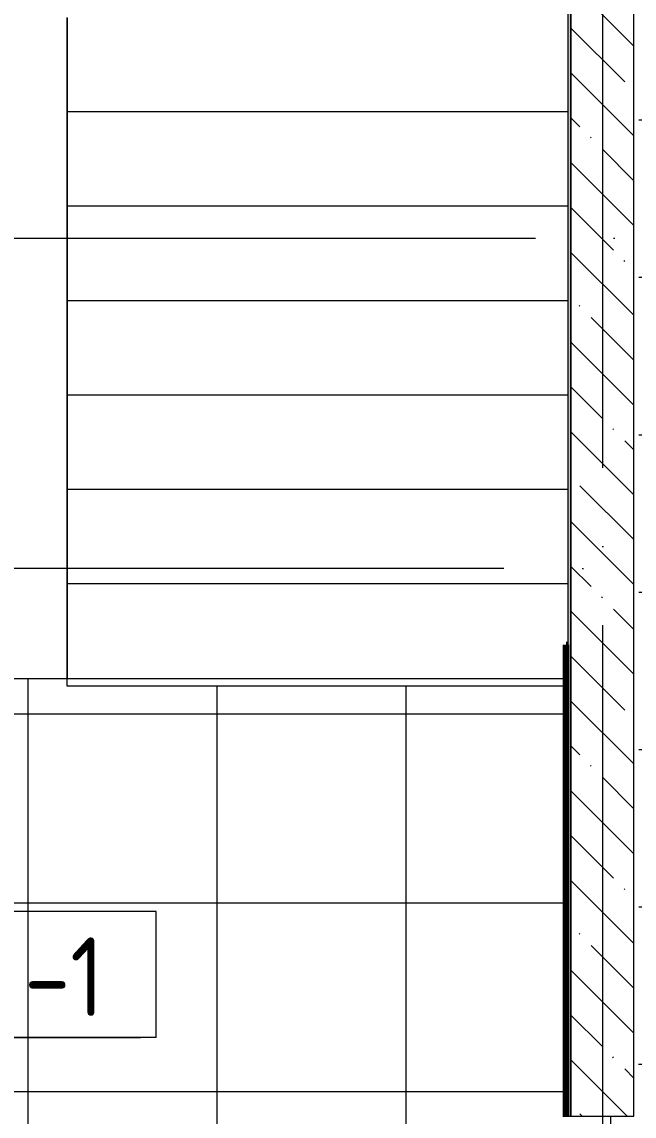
# Model space of a CAD drawing. Header units: millimetres. Extents: x 97 to 61947, y -4357 to 61202.
# Drawn here: x 45416 to 47360, y 51885 to 55362 of the extents above; entities that cross this region are included whole.
import ezdxf

# ---------------------------------------------------------------- set-up
doc = ezdxf.new("R2010")
doc.units = ezdxf.units.MM
doc.linetypes.add('ADSK_Линия сетки', pattern=[2500, 2000, -250, 0, -250])
for name, color, linetype, lineweight in [('A-FLOR-____-IDEN', 11, 'Continuous', 20), ('A-FLOR-____-OTLN', 192, 'Continuous', 9), ('A-FLOR-____-PATT', 8, 'Continuous', 9), ('A-ROOF-____-OTLN', 132, 'Continuous', 9), ('A-WALL-____-MCUT', 113, 'Continuous', 9), ('A-WALL-____-PATT', 111, 'Continuous', 9), ('I-WALL-____-OTLN', 2, 'Continuous', 9), ('S-GRID-____-OTLN', 1, 'Continuous', 9), ('S-STRS-____-OTLN', 31, 'Continuous', 9)]:
    doc.layers.add(name, color=color, linetype=linetype, lineweight=lineweight)
doc.styles.add('GOST Common', font='GOST_Common.ttf', dxfattribs={"width": 0.9, "height": 250})

# ---------------------------------------------------------------- blocks, each defined once
blk = doc.blocks.new('0083_СОШ675_АР_R22_rvt-1-О_АИ_ПП_12_600_Целиком')
at = {"layer": 'A-WALL-____-PATT', "lineweight": 5}
h = blk.add_hatch(dxfattribs=at)
h.set_pattern_fill('FP_7', color=50, style=0, pattern_type=2)
h.set_pattern_definition([(135, (0, 0), (-142.5612, -142.5612), []), (135, (142.56, 0), (-142.5612, -142.5612), [252.016, -50.403, 3.353, -47.05])])
h.paths.add_polyline_path([(140449, 50095), (140449, 50245), (140249, 50245), (140249, 50095)])
h.paths.add_polyline_path([(140249, 51885), (140449, 51885), (140449, 58975), (140249, 58975), (140249, 53743.3)])
at = {"layer": 'A-WALL-____-MCUT', "color": 90, "lineweight": 13}
for p, q in [((140449, 51885), (140449, 58975)), ((140249, 58775), (140249, 51885)), ((140249, 51885), (140449, 51885))]:
    blk.add_line(p, q, dxfattribs=at)
at = {"layer": 'S-STRS-____-OTLN', "color": 50, "lineweight": 5}
for p, q in [((138649, 55375), (138649, 55075)), ((138649, 55075), (138649, 54775)), ((138649, 54775), (138649, 54475)), ((138649, 54475), (138649, 54175)), ((138649, 54175), (138649, 53875)), ((138649, 53875), (138649, 53575)), ((138649, 53575), (138649, 53275))]:
    blk.add_line(p, q, dxfattribs=at)
blk = doc.blocks.new('ADSK_Марка_Перекрытие - Типоразмер_ADSK_Марка-158127-О_АИ_ПП_12_600_Целиком')
at = {"layer": 'A-FLOR-____-IDEN'}
for p, q in [((-4.5, 4), (-1, 4)), ((-4.5, 0), (-4.5, 4)), ((4.5, 4), (-1, 4)), ((4.5, 0), (4.5, 4)), ((4.5, 0), (-4.5, 0)), ((-4.5, 0), (4, 0))]:
    blk.add_line(p, q, dxfattribs=at)

msp = doc.modelspace()

# ---------------------------------------------------------------- hatches: boundary and pattern name
at = {"layer": 'A-FLOR-____-PATT'}
h = msp.add_hatch(dxfattribs=at)
h.set_pattern_fill('FP_45', color=256, style=0, pattern_type=2)
h.set_pattern_definition([(0, (47785.3, 52050), (0, 500), []), (90, (47785.3, 52050), (-500, 3e-14), [])])
h.paths.add_polyline_path([(47374.265322, 45324.96901), (51945.296357, 45324.96901), (51945.296357, 45574.999), (51960.296357, 45574.999), (51960.296357, 46824.999), (51945.296357, 46824.999), (51945.296357, 49925.060253), (51960.296357, 49925.060253), (51960.296357, 52425.060253), (51945.296357, 52425.060253), (51945.296357, 58760.000586), (47375.318278, 58760.000586), (47374.265322, 51885.000586), (47159.296357, 51885.000586), (47159.296357, 50245.001172), (47359.296357, 50245.001172), (47360.318278, 50245.000586), (47375.318278, 50245.000586), (47374.265322, 48485.501172), (47370.318278, 48484.697466), (47370.318278, 48475.501172), (47360.318278, 48475.501172), (47360.318278, 48470.501172), (45855.318278, 48470.501172), (45855.318278, 48485.501172), (45185.318278, 48485.500586), (45185.318278, 48470.501172), (44710.7909, 48470.501172), (44710.7909, 48485.501172), (44040.7909, 48485.500586), (44040.7909, 48470.501172), (43625.318278, 48470.501172), (43625.318278, 45339.96901), (47360.318278, 45339.96901), (47360.318278, 45334.96901), (47370.318278, 45334.96901), (47370.318278, 45324.96901)])
h = msp.add_hatch(dxfattribs=at)
h.set_pattern_fill('FP_28', color=256, style=0, pattern_type=2)
h.set_pattern_definition([(180, (45435.3, 54362.5), (-7e-14, -600), []), (270, (45435.3, 54362.5), (600, 4e-14), [])])
h.paths.add_polyline_path([(47144.296357, 50110.000586), (47144.296357, 50242.500586), (47149.296357, 50242.500586), (47149.296357, 50245.000586), (47174.296357, 50245.000586), (47174.296357, 51885.000586), (47159.296357, 51885.000586), (47159.296357, 51882.5), (47144.296357, 51882.5), (47144.296357, 53251), (45559.796357, 53251), (45559.796357, 53274.999414), (45210.318278, 53274.999414), (45210.318278, 54175.000586), (45140.319278, 54175.000586), (45140.319278, 53727.889221), (44140.319278, 53727.889221), (44140.319278, 54175.000586), (43625.318278, 54175.000586), (43625.318278, 50110.000586), (45203.078999, 50110.000586)])
at = {"layer": 'A-WALL-____-PATT'}
h = msp.add_hatch(color=7, dxfattribs=at)
h.paths.add_polyline_path([(47159.296357, 50095.001172), (47159.296357, 50245.000586), (47149.296357, 50245.000586), (47149.296357, 50095.001172)])
h.paths.add_polyline_path([(47149.296357, 51885.000586), (47159.296357, 51885.000586), (47159.296357, 58775.000586), (47149.296357, 58775.000586), (47149.296357, 53743.278183)])

# ---------------------------------------------------------------- linework, layer by layer
at = {"layer": 'A-FLOR-____-OTLN'}
msp.add_line((45559.796357, 53274.999414), (45210.318278, 53274.999414), dxfattribs=at)
at = {"layer": 'A-ROOF-____-OTLN'}
for p, q in [((45559.796357, 53251), (45559.796357, 55376)), ((47149.296357, 55076), (45559.796357, 55076)), ((47149.296357, 54776), (45559.796357, 54776)), ((47149.296357, 54476), (45559.796357, 54476)), ((47149.296357, 54176), (45559.796357, 54176)), ((47149.296357, 53876), (45559.796357, 53876)), ((47149.296357, 53576), (45559.796357, 53576)), ((45559.796357, 53276), (47144.296357, 53276)), ((47144.296357, 53251), (45559.796357, 53251))]:
    msp.add_line(p, q, dxfattribs=at)
at = {"layer": 'A-WALL-____-MCUT', "color": 7}
for p, q in [((47149.296357, 58765.000586), (47149.296357, 51885.000586)), ((47159.296357, 51885.000586), (47159.296357, 58775.000586)), ((47149.296357, 51885.000586), (47159.296357, 51885.000586))]:
    msp.add_line(p, q, dxfattribs=at)
at = {"layer": 'I-WALL-____-OTLN', "color": 1, "lineweight": 90}
for p, q in [((47144.296357, 51882.5), (47144.296357, 53382.5)), ((47144.296357, 53382.5), (47149.296357, 53382.5))]:
    msp.add_line(p, q, dxfattribs=at)
at = {"layer": 'S-GRID-____-OTLN', "linetype": 'ADSK_Линия сетки'}
for p, q in [((47260.319278, -3557.475151), (47260.319278, 61202.00513)), ((40046.795213, 54675.000586), (61947.220678, 54675.000586)), ((61947.220678, 53625.11992), (40046.795213, 53625.11992))]:
    msp.add_line(p, q, dxfattribs=at)

# ---------------------------------------------------------------- block references
at = {"color": 250, "lineweight": 5}
msp.add_blockref('0083_СОШ675_АР_R22_rvt-1-О_АИ_ПП_12_600_Целиком', (-93089.681722, 0), dxfattribs=at)
at = {"layer": 'A-FLOR-____-IDEN', "xscale": 99.99999999999993, "yscale": 99.99999999999993, "zscale": 99.99999999999993}
msp.add_blockref('ADSK_Марка_Перекрытие - Типоразмер_ADSK_Марка-158127-О_АИ_ПП_12_600_Целиком', (45392.296357, 52135.000586), dxfattribs=at)

# ---------------------------------------------------------------- texts
at = {"layer": 'A-FLOR-____-IDEN', "lineweight": 9, "insert": (45423.403011, 52452.83816), "char_height": 250, "width": 331.898625, "attachment_point": 1, "style": 'GOST Common'}
msp.add_mtext('-1', dxfattribs=at)

doc.saveas('drawing.dxf')
